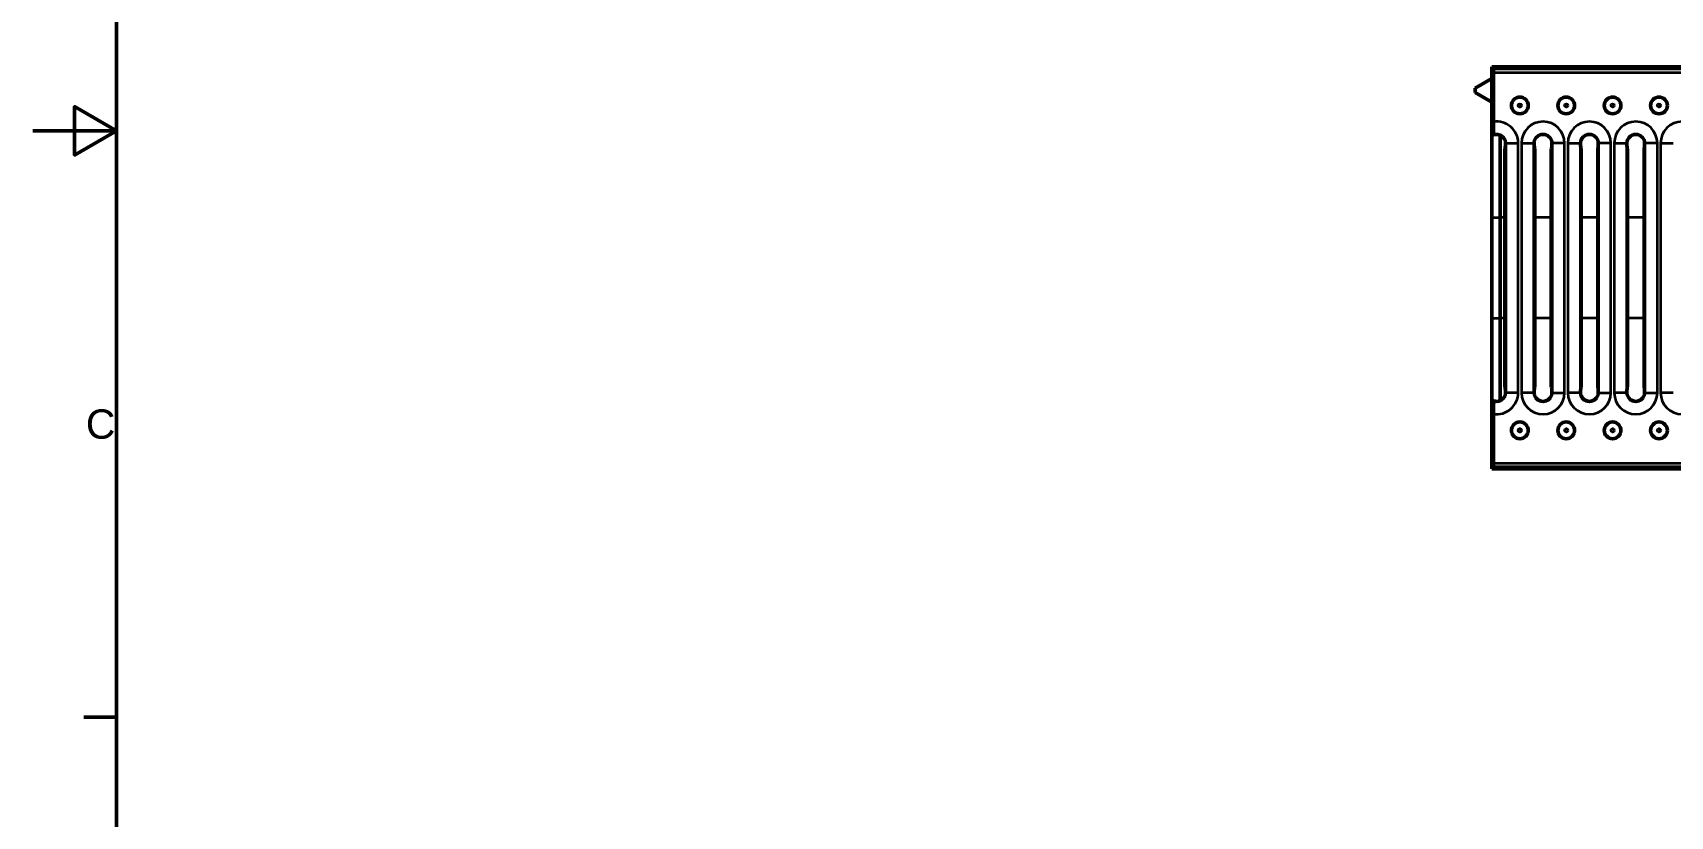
# Model space of a CAD drawing. Header units: millimetres. Extents: x 0 to 2181, y -65 to 1050.
# Drawn here: x 0 to 488.9, y 320.4 to 554.3 of the extents above; entities that cross this region are included whole.
import ezdxf

# ---------------------------------------------------------------- set-up
doc = ezdxf.new("R2010")
doc.units = ezdxf.units.MM
doc.header["$LTSCALE"] = 2.5
for name, color, linetype, lineweight in [('Rahmen_0', 7, 'Continuous', 50), ('Rahmen_2', 7, 'Continuous', 50), ('Sichtbar (ISO)', 7, 'Continuous', 50), ('Sichtbar schmal (ISO)', 7, 'Continuous', 35)]:
    doc.layers.add(name, color=color, linetype=linetype, lineweight=lineweight)
doc.styles.add('Aktuell-DINNach Layer', font='arial.ttf')

# ---------------------------------------------------------------- blocks, each defined once
blk = doc.blocks.new('Ränder Standardrahmen')
at = {"layer": 'Rahmen_0'}
blk.add_line((10, 140), (6.1, 140), dxfattribs=at)
at = {"layer": 'Rahmen_0', "flags": 128}
for points in [[(10, 10), (10, 410), (584, 410), (584, 10), (10, 10)], [(0, 210), (10, 210), (5, 212.89), (5, 207.11), (10, 210)]]:
    blk.add_lwpolyline(points, dxfattribs=at)
at = {"layer": 'Rahmen_2', "insert": (6.34, 173.19), "char_height": 3.5, "attachment_point": 7, "style": 'Aktuell-DINNach Layer'}
blk.add_mtext('C', dxfattribs=at)

msp = doc.modelspace()

# ---------------------------------------------------------------- linework, layer by layer
at = {"layer": 'Sichtbar (ISO)'}
for p, q in [((1435.667, 544.09), (435.667, 544.09)), ((435.667, 544.09), (435.667, 535.955)), ((436.167, 542.34), (436.167, 543.59)), ((1435.167, 543.59), (436.167, 543.59)), ((435.667, 540.59), (430.667, 537.703)), ((436.167, 527.712), (436.167, 542.34)), ((430.667, 536.477), (430.667, 537.703)), ((435.667, 533.59), (430.667, 536.477)), ((435.667, 533.96), (435.667, 535.955)), ((435.667, 533.96), (435.667, 532.831)), ((435.667, 532.831), (436.167, 532.672)), ((435.667, 529.527), (435.667, 532.831)), ((436.167, 532.831), (435.667, 532.831)), ((435.667, 499.09), (435.667, 529.527)), ((436.167, 527.712), (436.167, 523.886)), ((438.167, 523.697), (438.167, 499.09)), ((439.542, 448.59), (439.542, 519.59)), ((448.442, 519.59), (448.442, 448.59)), ((453.392, 448.59), (453.392, 519.59)), ((462.292, 519.59), (462.292, 448.59)), ((467.242, 448.59), (467.242, 519.59)), ((476.142, 519.59), (476.142, 448.59)), ((481.092, 448.59), (481.092, 519.59)), ((435.667, 469.09), (435.667, 499.09)), ((438.167, 499.09), (438.167, 469.09)), ((435.667, 438.653), (435.667, 469.09)), ((438.167, 469.09), (438.167, 444.482)), ((436.167, 444.294), (436.167, 440.468)), ((436.167, 440.468), (436.167, 425.84)), ((435.667, 436.571), (435.667, 438.653)), ((435.667, 436.571), (436.167, 436.726)), ((435.667, 435.349), (435.667, 436.571)), ((436.167, 435.54), (435.667, 435.349)), ((435.667, 435.349), (436.167, 435.349)), ((435.667, 435.349), (435.667, 434.22)), ((435.667, 432.225), (435.667, 434.22)), ((435.667, 432.225), (435.667, 424.09)), ((436.167, 424.59), (436.167, 425.84)), ((1435.667, 424.09), (435.667, 424.09)), ((1435.167, 424.59), (436.167, 424.59))]:
    msp.add_line(p, q, dxfattribs=at)
for centre in [(443.992, 532.59), (457.842, 532.59), (471.692, 532.59), (485.542, 532.59), (443.992, 435.59), (457.842, 435.59), (471.692, 435.59), (485.542, 435.59)]:
    msp.add_circle(centre, 2.5, dxfattribs=at)
for centre, major_axis, ratio, start_param, end_param in [((437.067, 521.268), (0, 2.667), 0.9996402, 5.0597379, 6.6275686), ((450.917, 521.268), (0, 2.667), 0.9996402, 5.0597379, 7.5066327), ((464.767, 521.268), (0, 2.667), 0.9996402, 5.0597379, 7.5066327), ((478.617, 521.268), (0, 2.667), 0.9996402, 5.0597379, 7.5066327), ((439.542, 521.59), (0, 2), 0.0874887, 3.1415927, 4.5870611), ((448.442, 521.59), (0, -2), 0.0874887, 4.8377168, 6.2831853), ((453.392, 521.59), (0, 2), 0.0874887, 3.1415927, 4.5870611), ((462.292, 521.59), (0, -2), 0.0874887, 4.8377168, 6.2831853), ((467.242, 521.59), (0, 2), 0.0874887, 3.1415927, 4.5870611), ((476.142, 521.59), (0, -2), 0.0874887, 4.8377168, 6.2831853), ((481.092, 521.59), (0, 2), 0.0874887, 3.1415927, 4.5870611), ((437.067, 446.911), (0, -2.667), 0.9996402, 5.9388021, 7.5066327), ((439.542, 446.59), (0, -2), 0.0874887, 1.6961242, 3.1415927), ((448.442, 446.59), (0, 2), 0.0874887, 0, 1.4454685), ((450.917, 446.911), (0, -2.667), 0.9996402, 5.0597379, 7.5066327), ((453.392, 446.59), (0, -2), 0.0874887, 1.6961242, 3.1415927), ((462.292, 446.59), (0, 2), 0.0874887, 0, 1.4454685), ((464.767, 446.911), (0, -2.667), 0.9996402, 5.0597379, 7.5066327), ((467.242, 446.59), (0, -2), 0.0874887, 1.6961242, 3.1415927), ((476.142, 446.59), (0, 2), 0.0874887, 0, 1.4454685), ((478.617, 446.911), (0, -2.667), 0.9996402, 5.0597379, 7.5066327), ((481.092, 446.59), (0, -2), 0.0874887, 1.6961242, 3.1415927)]:
    msp.add_ellipse(centre, major_axis=major_axis, ratio=ratio, start_param=start_param, end_param=end_param, dxfattribs=at)
for points, weights in [([(436.167, 523.778), (436.167, 523.831), (436.167, 523.886)], [1.00006524107, 1.00082561034, 1.00117358045]), ([(436.167, 444.294), (436.167, 444.348), (436.167, 444.401)], [1.00117358043, 1.00082561033, 1.00006524106])]:
    msp.add_rational_spline(points, weights, degree=2, dxfattribs=at)
for points, knots in [([(439.574, 522.176), (439.578, 522.166), (439.581, 522.155), (439.611, 522.07), (439.634, 521.993), (439.682, 521.787), (439.702, 521.657), (439.713, 521.496), (439.714, 521.467), (439.716, 521.422), (439.716, 521.406), (439.716, 521.381), (439.716, 521.373), (439.716, 521.356), (439.716, 521.348), (439.716, 521.34)], [0.001228229, 0.001228229, 0.001228229, 0.001228229, 0.004648992, 0.004648992, 0.029389751, 0.029389751, 0.068905962, 0.068905962, 0.077693724, 0.077693724, 0.082516728, 0.082516728, 0.085093648, 0.085093648, 0.087568489, 0.087568489, 0.087568489, 0.087568489]), ([(448.269, 521.34), (448.269, 521.353), (448.269, 521.367), (448.269, 521.396), (448.269, 521.411), (448.27, 521.452), (448.271, 521.477), (448.275, 521.554), (448.28, 521.606), (448.303, 521.793), (448.331, 521.925), (448.382, 522.094), (448.396, 522.135), (448.411, 522.176)], [0, 0, 0, 0, 0.004080736, 0.004080736, 0.00866605, 0.00866605, 0.016351881, 0.016351881, 0.031890083, 0.031890083, 0.072800189, 0.072800189, 0.086303969, 0.086303969, 0.086303969, 0.086303969]), ([(453.424, 522.176), (453.428, 522.166), (453.431, 522.155), (453.461, 522.07), (453.484, 521.993), (453.532, 521.787), (453.552, 521.657), (453.563, 521.496), (453.564, 521.467), (453.566, 521.422), (453.566, 521.406), (453.566, 521.381), (453.566, 521.373), (453.566, 521.356), (453.566, 521.348), (453.566, 521.34)], [0.001228229, 0.001228229, 0.001228229, 0.001228229, 0.004648992, 0.004648992, 0.029389751, 0.029389751, 0.068905962, 0.068905962, 0.077693724, 0.077693724, 0.082516728, 0.082516728, 0.085093648, 0.085093648, 0.087568489, 0.087568489, 0.087568489, 0.087568489]), ([(462.119, 521.34), (462.119, 521.353), (462.119, 521.367), (462.119, 521.396), (462.119, 521.411), (462.12, 521.452), (462.121, 521.477), (462.125, 521.554), (462.13, 521.606), (462.153, 521.793), (462.181, 521.925), (462.232, 522.094), (462.246, 522.135), (462.261, 522.176)], [0, 0, 0, 0, 0.004080736, 0.004080736, 0.00866605, 0.00866605, 0.016351881, 0.016351881, 0.031890083, 0.031890083, 0.072800189, 0.072800189, 0.086303969, 0.086303969, 0.086303969, 0.086303969]), ([(467.274, 522.176), (467.278, 522.166), (467.281, 522.155), (467.311, 522.07), (467.334, 521.993), (467.382, 521.787), (467.402, 521.657), (467.413, 521.496), (467.414, 521.467), (467.416, 521.422), (467.416, 521.406), (467.416, 521.381), (467.416, 521.373), (467.416, 521.356), (467.416, 521.348), (467.416, 521.34)], [0.001228229, 0.001228229, 0.001228229, 0.001228229, 0.004648992, 0.004648992, 0.029389751, 0.029389751, 0.068905962, 0.068905962, 0.077693724, 0.077693724, 0.082516728, 0.082516728, 0.085093648, 0.085093648, 0.087568489, 0.087568489, 0.087568489, 0.087568489]), ([(475.969, 521.34), (475.969, 521.353), (475.969, 521.367), (475.969, 521.396), (475.969, 521.411), (475.97, 521.452), (475.971, 521.477), (475.975, 521.554), (475.98, 521.606), (476.003, 521.793), (476.031, 521.925), (476.082, 522.094), (476.096, 522.135), (476.111, 522.176)], [0, 0, 0, 0, 0.004080736, 0.004080736, 0.00866605, 0.00866605, 0.016351881, 0.016351881, 0.031890083, 0.031890083, 0.072800189, 0.072800189, 0.086303969, 0.086303969, 0.086303969, 0.086303969]), ([(481.124, 522.176), (481.128, 522.166), (481.131, 522.155), (481.161, 522.07), (481.184, 521.993), (481.232, 521.787), (481.252, 521.657), (481.263, 521.496), (481.264, 521.467), (481.266, 521.422), (481.266, 521.406), (481.266, 521.381), (481.266, 521.373), (481.266, 521.356), (481.266, 521.348), (481.266, 521.34)], [0.001228229, 0.001228229, 0.001228229, 0.001228229, 0.004648992, 0.004648992, 0.029389751, 0.029389751, 0.068905962, 0.068905962, 0.077693724, 0.077693724, 0.082516728, 0.082516728, 0.085093648, 0.085093648, 0.087568489, 0.087568489, 0.087568489, 0.087568489]), ([(439.716, 446.84), (439.716, 446.826), (439.716, 446.813), (439.716, 446.784), (439.716, 446.769), (439.715, 446.728), (439.714, 446.703), (439.709, 446.625), (439.705, 446.574), (439.682, 446.387), (439.653, 446.255), (439.602, 446.086), (439.589, 446.044), (439.574, 446.004)], [0, 0, 0, 0, 0.004080736, 0.004080736, 0.00866605, 0.00866605, 0.016351881, 0.016351881, 0.031890083, 0.031890083, 0.072800189, 0.072800189, 0.086303969, 0.086303969, 0.086303969, 0.086303969]), ([(448.411, 446.004), (448.407, 446.014), (448.403, 446.024), (448.374, 446.11), (448.351, 446.187), (448.303, 446.393), (448.283, 446.523), (448.272, 446.683), (448.271, 446.712), (448.269, 446.758), (448.269, 446.774), (448.269, 446.798), (448.269, 446.807), (448.269, 446.823), (448.269, 446.832), (448.269, 446.84)], [0.001228229, 0.001228229, 0.001228229, 0.001228229, 0.004648992, 0.004648992, 0.029389751, 0.029389751, 0.068905962, 0.068905962, 0.077693724, 0.077693724, 0.082516728, 0.082516728, 0.085093648, 0.085093648, 0.087568489, 0.087568489, 0.087568489, 0.087568489]), ([(453.566, 446.84), (453.566, 446.826), (453.566, 446.813), (453.566, 446.784), (453.566, 446.769), (453.565, 446.728), (453.564, 446.703), (453.559, 446.625), (453.555, 446.574), (453.532, 446.387), (453.503, 446.255), (453.452, 446.086), (453.439, 446.044), (453.424, 446.004)], [0, 0, 0, 0, 0.004080736, 0.004080736, 0.00866605, 0.00866605, 0.016351881, 0.016351881, 0.031890083, 0.031890083, 0.072800189, 0.072800189, 0.086303969, 0.086303969, 0.086303969, 0.086303969]), ([(462.261, 446.004), (462.257, 446.014), (462.253, 446.024), (462.224, 446.11), (462.201, 446.187), (462.153, 446.393), (462.133, 446.523), (462.122, 446.683), (462.121, 446.712), (462.119, 446.758), (462.119, 446.774), (462.119, 446.798), (462.119, 446.807), (462.119, 446.823), (462.119, 446.832), (462.119, 446.84)], [0.001228229, 0.001228229, 0.001228229, 0.001228229, 0.004648992, 0.004648992, 0.029389751, 0.029389751, 0.068905962, 0.068905962, 0.077693724, 0.077693724, 0.082516728, 0.082516728, 0.085093648, 0.085093648, 0.087568489, 0.087568489, 0.087568489, 0.087568489]), ([(467.416, 446.84), (467.416, 446.826), (467.416, 446.813), (467.416, 446.784), (467.416, 446.769), (467.415, 446.728), (467.414, 446.703), (467.409, 446.625), (467.405, 446.574), (467.382, 446.387), (467.353, 446.255), (467.302, 446.086), (467.289, 446.044), (467.274, 446.004)], [0, 0, 0, 0, 0.004080736, 0.004080736, 0.00866605, 0.00866605, 0.016351881, 0.016351881, 0.031890083, 0.031890083, 0.072800189, 0.072800189, 0.086303969, 0.086303969, 0.086303969, 0.086303969]), ([(476.111, 446.004), (476.107, 446.014), (476.103, 446.024), (476.074, 446.11), (476.051, 446.187), (476.003, 446.393), (475.983, 446.523), (475.972, 446.683), (475.971, 446.712), (475.969, 446.758), (475.969, 446.774), (475.969, 446.798), (475.969, 446.807), (475.969, 446.823), (475.969, 446.832), (475.969, 446.84)], [0.001228229, 0.001228229, 0.001228229, 0.001228229, 0.004648992, 0.004648992, 0.029389751, 0.029389751, 0.068905962, 0.068905962, 0.077693724, 0.077693724, 0.082516728, 0.082516728, 0.085093648, 0.085093648, 0.087568489, 0.087568489, 0.087568489, 0.087568489]), ([(481.266, 446.84), (481.266, 446.826), (481.266, 446.813), (481.266, 446.784), (481.266, 446.769), (481.265, 446.728), (481.264, 446.703), (481.259, 446.625), (481.255, 446.574), (481.232, 446.387), (481.203, 446.255), (481.152, 446.086), (481.139, 446.044), (481.124, 446.004)], [0, 0, 0, 0, 0.004080736, 0.004080736, 0.00866605, 0.00866605, 0.016351881, 0.016351881, 0.031890083, 0.031890083, 0.072800189, 0.072800189, 0.086303969, 0.086303969, 0.086303969, 0.086303969])]:
    msp.add_open_spline(points, degree=3, knots=knots, dxfattribs=at)
at = {"layer": 'Sichtbar schmal (ISO)'}
for p, q in [((1435.167, 542.34), (436.167, 542.34)), ((436.167, 535.955), (435.667, 535.955)), ((436.167, 533.96), (435.667, 533.96)), ((435.667, 529.527), (436.167, 529.286)), ((439.768, 521.34), (439.716, 521.34)), ((439.768, 521.34), (443.503, 521.34)), ((439.768, 521.34), (439.768, 446.84)), ((443.503, 446.84), (443.503, 521.34)), ((444.482, 521.34), (444.482, 446.84)), ((444.482, 521.34), (448.217, 521.34)), ((448.217, 446.84), (448.217, 521.34)), ((448.217, 521.34), (448.269, 521.34)), ((453.618, 521.34), (453.566, 521.34)), ((457.353, 521.34), (453.618, 521.34)), ((453.618, 521.34), (453.618, 446.84)), ((457.353, 446.84), (457.353, 521.34)), ((458.332, 521.34), (458.332, 446.84)), ((458.332, 521.34), (462.067, 521.34)), ((462.067, 446.84), (462.067, 521.34)), ((462.067, 521.34), (462.119, 521.34)), ((467.468, 521.34), (467.416, 521.34)), ((471.203, 521.34), (467.468, 521.34)), ((467.468, 521.34), (467.468, 446.84)), ((471.203, 446.84), (471.203, 521.34)), ((472.182, 521.34), (472.182, 446.84)), ((472.182, 521.34), (475.917, 521.34)), ((475.917, 446.84), (475.917, 521.34)), ((475.917, 521.34), (475.969, 521.34)), ((481.318, 521.34), (481.266, 521.34)), ((485.053, 521.34), (481.318, 521.34)), ((481.318, 521.34), (481.318, 446.84)), ((485.053, 446.84), (485.053, 521.34)), ((486.032, 521.34), (486.032, 446.84)), ((486.032, 521.34), (489.767, 521.34)), ((435.667, 499.09), (438.167, 499.09)), ((439.542, 499.09), (438.167, 499.09)), ((453.392, 499.09), (448.442, 499.09)), ((467.242, 499.09), (462.292, 499.09)), ((481.092, 499.09), (476.142, 499.09)), ((435.667, 469.09), (438.167, 469.09)), ((439.542, 469.09), (438.167, 469.09)), ((453.392, 469.09), (448.442, 469.09)), ((467.242, 469.09), (462.292, 469.09)), ((481.092, 469.09), (476.142, 469.09)), ((439.768, 446.84), (439.716, 446.84)), ((443.503, 446.84), (439.768, 446.84)), ((448.217, 446.84), (444.482, 446.84)), ((448.217, 446.84), (448.269, 446.84)), ((453.618, 446.84), (453.566, 446.84)), ((453.618, 446.84), (457.353, 446.84)), ((462.067, 446.84), (458.332, 446.84)), ((462.067, 446.84), (462.119, 446.84)), ((467.468, 446.84), (467.416, 446.84)), ((467.468, 446.84), (471.203, 446.84)), ((475.917, 446.84), (472.182, 446.84)), ((475.917, 446.84), (475.969, 446.84)), ((481.318, 446.84), (481.266, 446.84)), ((481.318, 446.84), (485.053, 446.84)), ((489.767, 446.84), (486.032, 446.84)), ((435.667, 438.653), (436.167, 438.894)), ((436.167, 434.22), (435.667, 434.22)), ((436.167, 432.225), (435.667, 432.225)), ((436.167, 425.84), (1435.167, 425.84))]:
    msp.add_line(p, q, dxfattribs=at)
for centre in [(443.992, 532.59), (457.842, 532.59), (471.692, 532.59), (485.542, 532.59), (443.992, 435.59), (457.842, 435.59), (471.692, 435.59), (485.542, 435.59)]:
    msp.add_circle(centre, 0.511, dxfattribs=at)
for centre, radius, start, end in [((437.067, 521.34), 6.435, 0, 98.03947), ((437.067, 521.34), 2.701, 0, 109.46672), ((450.917, 521.34), 6.435, 0, 180), ((450.917, 521.34), 2.701, 0, 180), ((464.767, 521.34), 6.435, 0, 180), ((464.767, 521.34), 2.701, 0, 180), ((478.617, 521.34), 6.435, 0, 180), ((478.617, 521.34), 2.701, 0, 180), ((492.467, 521.34), 6.435, 0, 180), ((437.067, 446.84), 6.435, 261.96053, 0), ((437.067, 446.84), 2.701, 250.53328, 0), ((450.917, 446.84), 6.435, 180, 0), ((450.917, 446.84), 2.701, 180, 0), ((464.767, 446.84), 6.435, 180, 0), ((464.767, 446.84), 2.701, 180, 0), ((478.617, 446.84), 6.435, 180, 0), ((478.617, 446.84), 2.701, 180, 0), ((492.467, 446.84), 6.435, 180, 0)]:
    msp.add_arc(centre, radius, start, end, dxfattribs=at)

# ---------------------------------------------------------------- block references
at = {"xscale": 2.5, "yscale": 2.5, "zscale": 2.5}
msp.add_blockref('Ränder Standardrahmen', (0, 0), dxfattribs=at)

doc.saveas('drawing.dxf')
